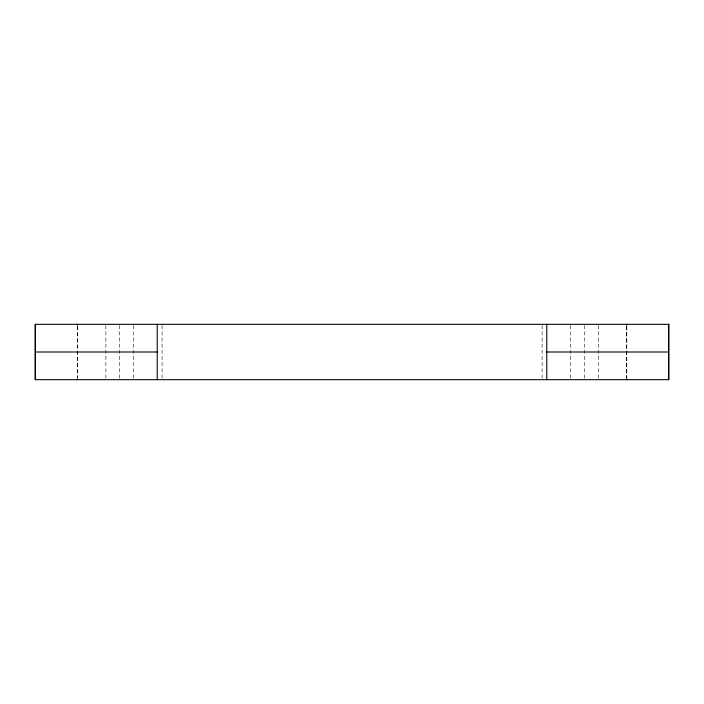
<?xml version="1.0" encoding="UTF-8"?>
<svg xmlns="http://www.w3.org/2000/svg" width="704" height="704" viewBox="0 0 704 704"><rect width="100%" height="100%" fill="white"/><g stroke="black" fill="none" stroke-linecap="round" stroke-linejoin="round"><path stroke-width="0.53" stroke-dasharray="3.52 2.64" d="M77.361 326.498L77.361 377.52M626.824 326.489L626.824 377.511M626.692 326.498L626.692 377.52M626.639 326.181L626.639 379.685M598.312 325.406L598.312 379.685M584.478 325.406L584.478 378.594M570.636 325.406L570.636 379.685M542.124 325.406L542.124 378.594M162.07 325.406L162.07 379.685M133.558 325.406L133.558 379.685M119.715 325.406L119.715 378.594M105.873 325.406L105.873 379.685M77.361 326.181L77.361 377.819"/><path stroke-width="1.06" d="M77.361 325.266L77.528 324.315M35.367 352L157.221 352M546.779 352L668.633 352M626.472 324.315L626.639 325.266M668.633 324.315L668.633 379.685M626.639 378.734L626.639 379.685M546.779 324.315L546.779 379.685M157.221 324.315L157.221 379.685M77.361 378.734L77.361 379.685M35.367 324.315L35.367 379.685M668.8 324.315L35.2 324.315L35.2 379.685L668.8 379.685L668.8 324.315"/></g></svg>
